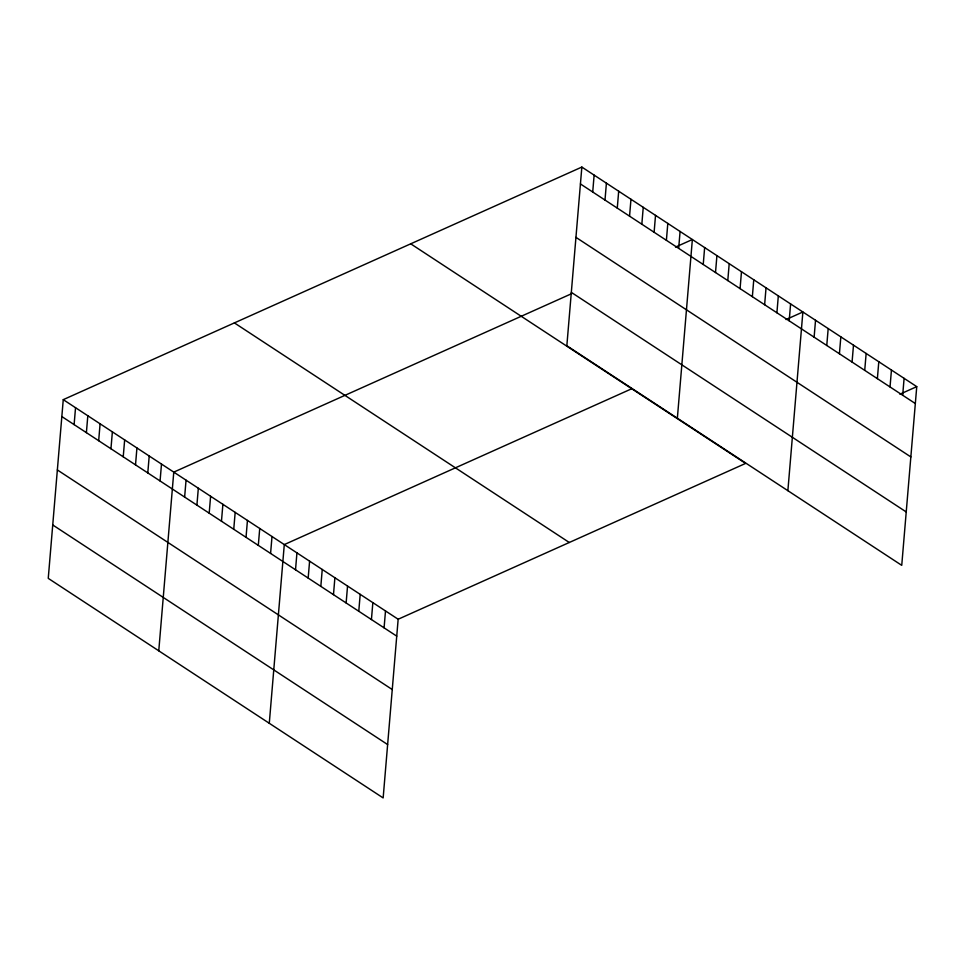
<?xml version="1.0" encoding="UTF-8"?>
<svg xmlns="http://www.w3.org/2000/svg" width="965" height="965" viewBox="0 0 965 965"><rect width="100%" height="100%" fill="white"/><g stroke="black" fill="none" stroke-linecap="round" stroke-linejoin="round"><path stroke-width="1.45" d="M581.847 167.066L566.841 345.76L901.744 565.345L916.75 386.639L581.847 167.066L63.256 399.655L48.25 578.361L383.153 797.934L398.159 619.24L745.619 463.405L410.716 243.819M74.112 424.612L75.535 407.713M86.392 432.658L87.815 415.758M98.671 440.716L100.095 423.816M110.951 448.761L112.374 431.862M123.231 456.807L124.654 439.919M135.51 464.865L136.934 447.965M147.79 472.91L149.213 456.023M160.069 480.968L161.493 464.069M158.767 650.82L173.772 472.126L571.799 293.601M184.629 497.072L186.052 480.172M196.908 505.117L198.332 488.23M209.188 513.175L210.611 496.275M221.468 521.221L222.891 504.321M233.747 529.278L235.171 512.379M246.027 537.324L247.45 520.424M258.306 545.382L259.73 528.482M270.586 553.428L272.009 536.528M269.283 723.28L284.289 544.586L631.749 388.738M295.519 569.772L296.943 552.873M308.173 578.071L309.596 561.172M320.826 586.37L322.25 569.471M333.48 594.657L334.891 577.77M346.133 602.956L347.545 586.057M358.775 611.255L360.198 594.356M371.429 619.542L372.852 602.655M384.082 627.841L385.505 610.942M592.715 192.011L594.126 175.111M604.995 200.057L606.406 183.169M617.274 208.114L618.686 191.215M629.554 216.16L630.965 199.272M641.834 224.218L643.245 207.318M654.113 232.263L655.525 215.364M666.393 240.321L667.804 223.422M678.672 248.367L680.084 231.467M677.358 418.219L692.363 239.525L675.512 247.088M703.232 264.47L704.643 247.571M715.511 272.528L716.923 255.629M727.791 280.574L729.202 263.674M740.071 288.619L741.482 271.732M752.35 296.677L753.762 279.778M764.63 304.723L766.041 287.835M776.909 312.781L778.321 295.881M789.189 320.826L790.6 303.939M787.874 490.678L802.88 311.984L786.029 319.548M814.122 337.171L815.534 320.284M826.764 345.47L828.187 328.57M839.417 353.769L840.841 336.869M852.071 362.068L853.494 345.168M864.724 370.355L866.148 353.467M877.378 378.654L878.789 361.754M890.032 386.953L891.443 370.053M902.685 395.24L904.096 378.352M899.899 394.203L916.75 386.639M580.435 183.953L915.327 403.539M575.948 237.354L910.851 456.94M571.328 292.371L906.231 511.945M234.386 322.901L569.29 542.487M63.256 399.655L398.159 619.24M61.832 416.554L396.736 636.14M57.357 469.955L392.248 689.529M52.737 524.96L387.628 744.546"/></g></svg>
